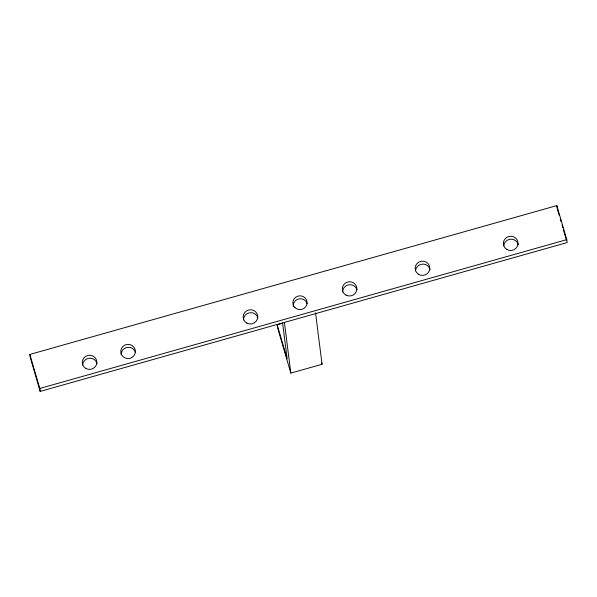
<?xml version="1.0" encoding="UTF-8"?>
<svg xmlns="http://www.w3.org/2000/svg" width="597" height="597" viewBox="0 0 597 597"><rect width="100%" height="100%" fill="white"/><g stroke="black" fill="none" stroke-linecap="round" stroke-linejoin="round"><path stroke-width="0.9" d="M29.85 354.431L556.822 205.599L566.777 239.636L567.15 242.569L40.178 391.401L30.223 357.364L29.85 354.431L39.805 388.468L40.178 391.401M39.805 388.468L566.777 239.636M315.537 312.791L322.059 364.282L290.829 373.103L277.56 327.723L277.187 324.79L282.545 323.275M557.195 208.532L559.24 215.517M560.262 219.009L561.023 221.621M562.046 225.114L562.814 227.733M563.322 229.479L566.381 239.949M321.537 362.506L322.059 364.282M277.187 324.79L287.142 358.827L282.62 323.089M556.822 205.599L557.105 207.801M284.426 322.529L290.829 373.103M293.321 306.709A7.104 6.888 -7.2 0 1 298.851 298.91A7.104 6.888 -7.2 0 1 307.179 303.709M342.641 291.955A7.328 7.112 -7.2 0 1 357.013 289.814M415.512 270.814A7.351 7.127 -7.2 0 1 430.049 269.769M503.756 245.897A7.351 7.127 -7.2 0 1 518.293 244.845M243.494 319.962A7.328 7.112 -7.2 0 1 257.867 317.813M121.131 354.573A7.328 7.112 -7.2 0 1 135.504 352.424M82.632 365.088A7.306 7.089 -7.2 0 1 97.042 363.603M131.84 357.558L130.079 358.304A7.328 7.112 -7.2 0 1 120.855 350.394A7.328 7.112 -7.2 0 1 132.198 345.566A7.328 7.112 -7.2 0 1 131.84 357.558M346.021 295.105A7.328 7.112 -7.2 0 0 356.916 288.709A7.328 7.112 -7.2 0 0 345.842 282.784A7.328 7.112 -7.2 0 0 346.021 295.105M246.874 323.104A7.328 7.112 -7.2 0 0 257.77 316.716A7.328 7.112 -7.2 0 0 246.695 310.791A7.328 7.112 -7.2 0 0 246.874 323.104M295.022 307.686A7.104 6.888 -7.2 0 0 306.858 304.343A7.104 6.888 -7.2 0 0 298.037 296.09A7.104 6.888 -7.2 0 0 295.022 307.686M506.644 249.33A7.351 7.127 -7.2 0 0 518.047 243.763A7.351 7.127 -7.2 0 0 507.457 236.994A7.351 7.127 -7.2 0 0 506.644 249.33M418.4 274.247A7.351 7.127 -7.2 0 0 429.803 268.687A7.351 7.127 -7.2 0 0 419.213 261.911A7.351 7.127 -7.2 0 0 418.4 274.247M85.699 368.379A7.306 7.089 -7.2 0 0 96.856 362.506A7.306 7.089 -7.2 0 0 86.117 356.103A7.306 7.089 -7.2 0 0 85.699 368.379"/></g></svg>
